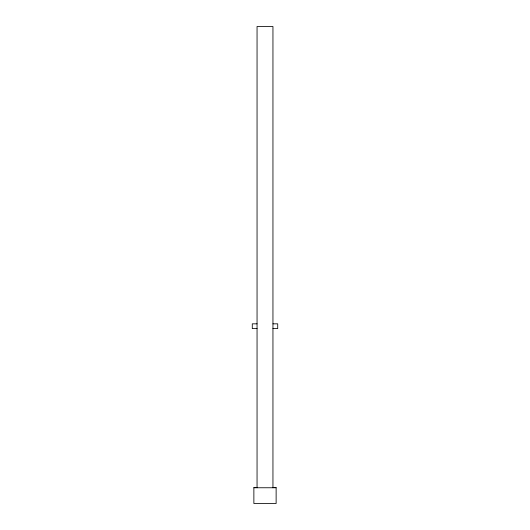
<?xml version="1.0" encoding="UTF-8"?>
<svg xmlns="http://www.w3.org/2000/svg" width="530" height="530" viewBox="0 0 530 530"><rect width="100%" height="100%" fill="white"/><g stroke="black" fill="none" stroke-linecap="round" stroke-linejoin="round"><path stroke-width="0.79" d="M257.05 323.83L252.28 323.83L252.28 328.6L257.05 328.6M272.95 323.83L277.72 323.83L277.72 328.6L272.95 328.6M257.05 487.6L253.87 487.6L253.87 503.5L276.13 503.5L276.13 487.6L272.95 487.6M253.87 487.759L276.13 487.759M272.95 487.759L272.95 26.5L257.05 26.5L257.05 487.759"/></g></svg>
